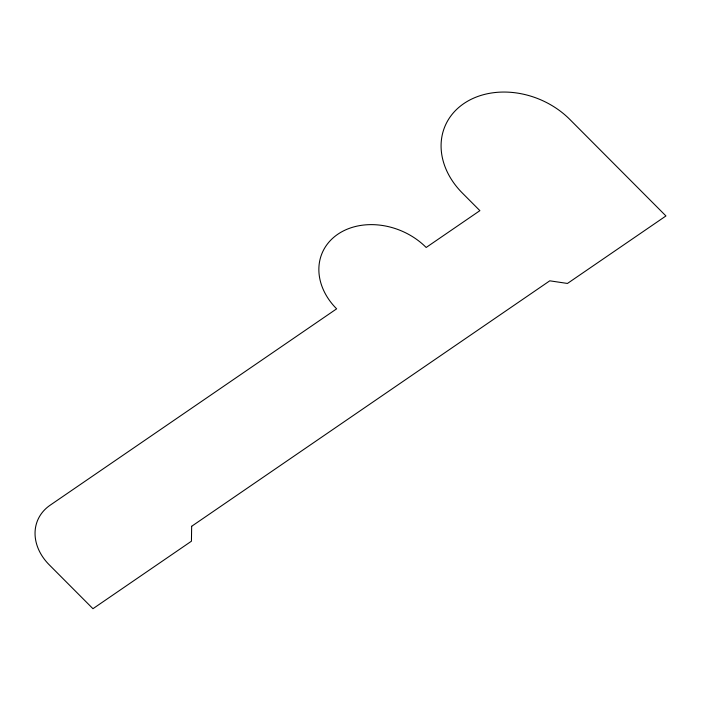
<?xml version="1.0" encoding="UTF-8"?>
<svg xmlns="http://www.w3.org/2000/svg" width="701" height="701" viewBox="0 0 701 701"><rect width="100%" height="100%" fill="white"/><g stroke="black" fill="none" stroke-linecap="round" stroke-linejoin="round"><path stroke-width="1.05" d="M191.653 526.293L191.434 541.198L92.953 608.705L49.272 564.848A51.488 41.061 23 0 1 50.139 505.211L336.638 308.834A64.361 51.331 23 0 1 337.724 234.292A64.361 51.331 23 0 1 426.173 247.471L479.887 210.65L462.415 193.108A77.233 61.6 23 0 1 463.72 103.652A77.233 61.6 23 0 1 569.852 119.459L665.95 215.952L567.468 283.449L549.777 280.821L191.653 526.293"/></g></svg>
